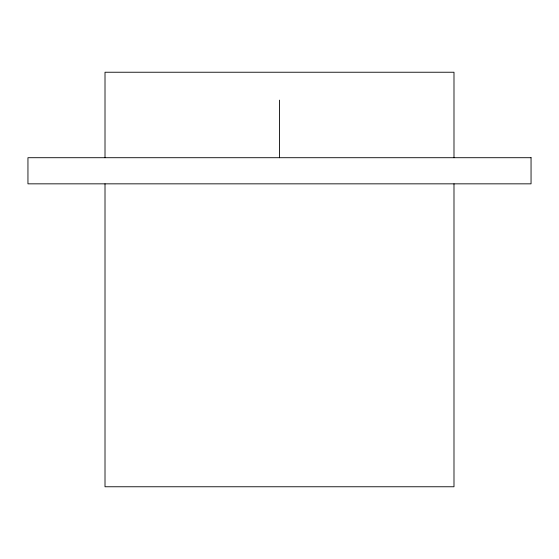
<?xml version="1.0" encoding="UTF-8"?>
<svg xmlns="http://www.w3.org/2000/svg" width="559" height="559" viewBox="0 0 559 559"><rect width="100%" height="100%" fill="white"/><g stroke="black" fill="none" stroke-linecap="round" stroke-linejoin="round"><path stroke-width="0.84" d="M453.992 157.708L453.992 72.237L105.008 72.237L105.008 157.708M453.992 183.841L453.992 486.763L105.008 486.763L105.008 183.841M279.5 100.138L279.5 157.708M531.05 157.708L27.95 157.708L27.95 183.841L531.05 183.841L531.05 157.708"/></g></svg>
